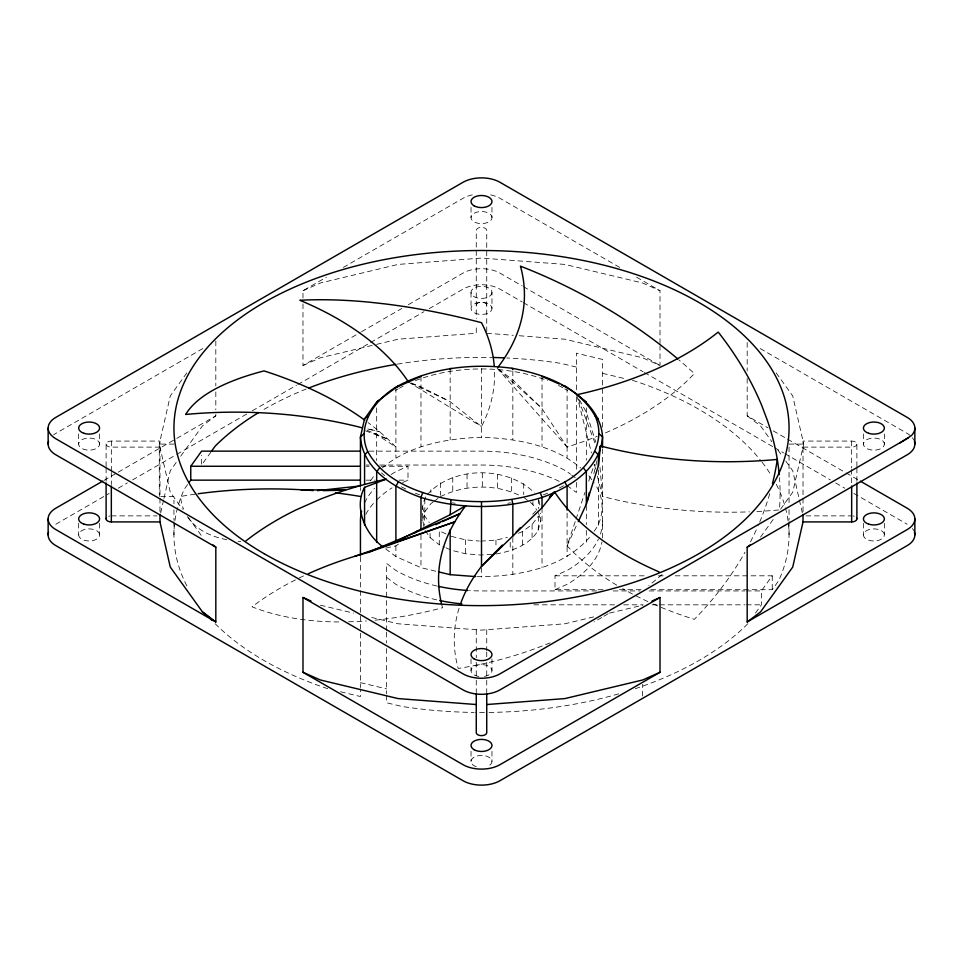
<?xml version="1.0" encoding="UTF-8"?>
<svg xmlns="http://www.w3.org/2000/svg" width="963" height="963" viewBox="0 0 963 963"><rect width="100%" height="100%" fill="white"/><g stroke="black" fill="none" stroke-linecap="round" stroke-linejoin="round"><path stroke-width="0.72" stroke-dasharray="4.82 3.61" d="M642.598 696.032L642.706 684.344M160.652 512.966L163.638 499.869M163.963 498.413L170.27 470.751L177.228 461.048M594.111 531.251C604.415 518.214 604.68 497.654 594.978 484.245M776.202 372.91L792.73 395.949L803.708 444.099L792.73 492.249L780.548 509.222M593.846 473.652L597 460.543M423.816 526.448C421.95 516.409 420.819 504.468 426.573 495.56M422.613 520.562L424.827 511.786L424.827 497.895M495.957 554.002C512.015 551.161 529.494 545.166 538.173 530.288L538.799 513.893M538.173 530.288L540.387 521.513L540.387 513.171M616.741 585.167A315.828 182.344 0 0 1 567.099 545.877L575.561 520.55M576.03 519.153L584.974 492.418M588.73 481.163L594.376 464.274M567.099 545.877L577.644 523.017M750.514 541.892L756.244 530.011A357.682 293.017 -10.2 0 0 757.472 527.255M186.798 372.91L170.27 395.949L159.292 444.099L159.292 496.463M180.719 456.197L202.459 425.887L215.82 415.835L215.82 411.345M187.592 484.558L184.427 488.975A307.546 177.565 0 0 0 188.158 588.273M210.921 452.056L201.604 465.033L201.604 455.318M370.611 480.633L374.065 475.806M477.022 576.693C517.251 576.717 563.644 568.519 590.656 536.066M760.541 537.113L774.457 517.709M755.461 613.082L761.396 604.824L761.396 590.933L772.242 575.814L673.354 575.814M650.892 589.705L772.242 589.705L778.573 580.882A307.546 177.565 0 0 0 776.142 484.04M427.44 494.404C453.525 465.707 507.296 465.936 534.525 492.912M424.827 511.786L430.906 503.625L433.29 501.892M518.455 533.285L522.56 531.516L532.094 524.546L538.173 516.397M532.647 514.242L535.777 511.052M382.323 467.946C409.636 444.87 446.76 438.514 481.5 437.25C516.24 438.514 553.364 444.87 580.677 467.946M434.482 501.013L438.057 498.401M386.019 548.019A310.519 179.274 0 0 1 395.901 545.877L400.789 542.482M202.82 348.546L55.818 433.41A26.17 15.107 0 0 0 53.555 434.903M302.984 298.036L302.984 290.718L326.397 277.2M343.31 267.425L462.986 198.33A26.17 15.107 0 0 1 474.723 194.418M103.944 480.429L116.956 472.917M118.256 472.159L175.495 439.116M176.795 438.37L215.82 415.835M302.984 303.899L302.984 365.519L360.222 332.464M361.522 331.717L401.848 308.437M408.36 304.681L462.986 273.131A26.17 15.107 0 0 1 500.014 273.131L522.127 285.903M55.818 524.245L109.156 493.453M118.256 488.193L127.369 482.932M132.569 479.935L175.495 455.15M176.795 454.392L247.046 413.837M252.246 410.828L296.484 385.296M297.784 384.55L369.335 343.237M370.635 342.491L423.961 311.699M429.173 308.69L462.986 289.165A26.17 15.107 0 0 1 500.014 289.165L522.127 301.925M302.984 290.718L320.402 283.002L398.104 264.416L481.5 258.072L564.896 264.416L642.598 283.002L660.016 290.718L660.016 344.573M302.984 365.519L320.402 357.803L375.076 344.718M402.618 482.535L407.999 480.152L407.999 466.261L395.901 471.617A121.061 69.89 0 0 0 389.594 475.553M602.946 589.705L555.001 589.705L555.001 575.814L567.099 570.457A121.061 69.89 0 0 0 598.432 539.124M555.001 589.705L567.099 584.348A121.061 69.89 0 0 0 601.947 541.94M440.44 496.667C465.237 484.293 496.138 483.703 521.031 496.101M376.521 344.381L398.104 339.217L476.264 333.27L476.264 324.302M593.677 616.898L564.896 623.783L481.5 630.127L398.104 623.783L369.323 616.898M609.507 613.118L642.598 605.197M480.681 541.146L495.957 540.111L507.381 537.474M491.792 554.279L480.681 555.037L465.478 553.749L451.346 550.246M348.618 621.761L355.287 621.616A322.075 186.918 -28.2 0 0 366.494 620.942M106.111 466.537L106.111 444.099A5.236 3.021 0 0 1 111.335 441.078L159.978 441.078L159.978 514.386M856.889 466.537L856.889 444.099A5.236 3.021 0 0 0 851.665 441.078L803.022 441.078L803.022 514.386M173.954 444.099L159.292 444.099L170.27 492.249L182.452 509.222M789.046 444.099L803.708 444.099M159.978 447.121L111.335 447.121A5.236 3.021 0 0 1 106.111 444.099M803.022 447.121L851.665 447.121A5.236 3.021 0 0 0 856.889 444.099M369.238 451.141L481.5 451.141A121.061 69.89 0 0 1 567.099 471.617L570.578 474.241M366.253 465.033L369.238 465.033M379.723 465.033L481.5 465.033A121.061 69.89 0 0 1 559.756 481.608M366.048 466.261L369.046 466.261M381.035 466.261L407.999 466.261M366.048 480.152L375.04 480.152M399.007 480.152L407.999 480.152M160.761 496.463L173.954 496.463L173.954 503.854M111.335 515.879L157.041 515.879M805.959 515.879L851.665 515.879M555.001 575.814L646.39 575.814M658.379 575.814L665.866 575.814M619.426 589.705L641.9 589.705M596.747 590.933L481.5 590.933A121.061 69.89 0 0 1 469.463 590.584M613.214 590.933L640.154 590.933M649.134 590.933L744.929 590.933M746.433 590.933L761.396 590.933M533.887 604.824L614.707 604.824M623.699 604.824L643.152 604.824M652.132 604.824L658.114 604.824M659.619 604.824L744.929 604.824M746.433 604.824L761.396 604.824M486.736 333.27L513.279 335.293M519.177 335.738L564.896 339.217L642.598 357.803L660.016 365.519L660.016 346.066M451.346 536.355L465.478 539.858L479.297 541.025M367.77 428.98L379.362 431.58L367.649 428.884M576.38 367.072L561.104 363.412A307.546 177.565 0 0 0 506.743 357.971M602.561 373.331L626.744 379.109M632.426 380.481L635.279 381.155A307.546 177.565 0 0 1 761.143 461.024M385.718 548.898L395.901 556.566L420.975 567.676L437.033 571.516M320.402 605.197L353.493 613.118M360.439 682.635L386.62 688.894M340.529 691.759L360.439 696.526L360.439 689.039M365.471 430.81L387.945 439.2L367.132 430.317M411.225 383.057L420.975 386.885L450.166 401.727L481.5 426.573A315.828 182.344 0 0 0 494.428 368.769M445.989 533.911L439.284 530.854L439.284 544.745L444.653 547.189M445.989 547.803L450.01 549.632M411.153 383.238L447.903 400.476M374.8 433.362L395.901 447.037A338.735 195.561 0 0 0 368.071 422.588M619.691 267.425L500.014 198.33A26.17 15.107 0 0 0 488.277 194.418M636.603 277.2L660.016 290.718M760.18 348.546L907.182 433.41A26.17 15.107 0 0 1 911.347 436.54M523.427 286.649L660.016 365.519M747.18 378.435L747.18 415.835L767.993 427.849M773.193 430.858L786.205 438.37M787.505 439.116L844.744 472.159M846.044 472.917L859.056 480.429M523.427 302.683L643.103 371.778M644.403 372.525L773.193 446.88M774.493 447.639L783.605 452.887M784.905 453.645L830.431 479.935M835.631 482.932L844.744 488.193M853.844 493.453L907.182 524.245M408.432 381.962L481.5 426.573M498.377 369.142L512.834 379.904L542.025 408.709L567.099 447.037A315.828 182.344 0 0 0 597.277 436.287M747.18 415.835L760.541 425.887L771.845 441.656M571.745 475.108L575.224 477.732M567.099 485.508L576.38 492.49L576.38 479.056M386.62 577.367L395.901 584.348A121.061 69.89 0 0 0 438.129 600.178M523.716 497.329L532.9 504.443L536.969 510.33M425.225 530.565L430.1 537.631L439.284 544.745M498.268 369.226L539.954 406.555M497.161 368.239L567.099 447.037M777.935 450.142L782.281 456.197M785.772 461.048L792.73 470.751L799.037 498.413M588.935 475.806L594.111 483.041M188.543 517.709L202.459 537.113M422.613 506.67L424.406 515.494L429.281 522.56M579.461 399.765L586.335 412.296L595.748 442.017M578.282 398.911L595.014 443.149M576.717 394.758L591.487 452.875M594.436 464.491L595.543 468.861M597.385 476.119L602.561 496.463A310.375 179.19 0 0 0 749.431 511.847M799.362 499.869L802.348 512.966M538.895 500.266L540.087 506.141M538.594 512.689L540.387 521.513M599.973 467.38L602.561 496.463M884.371 433.916L884.371 444.112A10.473 6.043 0 0 1 868.674 449.348A10.473 6.043 0 0 1 868.674 438.875A10.473 6.043 0 0 1 884.371 444.112M884.371 523.282L884.371 534.934A10.473 6.043 0 0 1 868.674 540.171A10.473 6.043 0 0 1 868.674 529.698A10.473 6.043 0 0 1 884.371 534.934M863.438 433.916L863.438 444.112M863.438 523.282L863.438 534.934M856.889 468.042L856.889 481.5M851.665 441.078L851.665 468.066M851.665 469.499L851.665 484.521M789.046 447.073L789.046 503.661M789.046 509.62L789.046 520.044M789.046 521.525L789.046 534.922M772.242 575.814L772.242 589.705M747.18 342.527L747.18 370.96M602.561 427.199L602.561 359.44L576.38 353.18L576.38 390.966M602.561 448.842L602.561 534.922A121.061 69.89 0 0 1 602.164 540.532M598.432 469.98L598.432 525.232M586.335 407.879L586.335 460.218M586.335 505.635L586.335 524.594M586.335 530.432L586.335 542.097M576.38 396.937L576.38 471.136M567.099 387.523L567.099 457.726M567.099 513.147L567.099 556.566M542.025 376.413L542.025 446.615M542.025 507.766L542.025 567.676M538.594 498.798L538.594 508.524M532.9 501.663L532.9 504.443M532.094 524.546L532.094 538.437M523.716 483.438L523.716 494.549M522.56 531.516L522.56 545.407M512.834 370.924L512.834 439.634M512.834 537.595L512.834 574.658M511.654 477.937L511.654 491.828M510.234 542.386L510.234 550.716M497.522 474.422L497.522 488.313M495.957 540.111L495.957 547.056M491.973 207.37L491.973 217.566A10.473 6.043 0 0 1 476.264 222.802A10.473 6.043 0 0 1 476.264 212.329A10.473 6.043 0 0 1 491.973 217.566M491.973 292.367A10.473 6.043 0 0 1 476.264 297.603A10.473 6.043 0 0 1 476.264 287.13A10.473 6.043 0 0 1 491.973 292.367L491.973 308.401A10.473 6.043 0 0 1 476.264 313.625A10.473 6.043 0 0 1 476.264 303.164A10.473 6.043 0 0 1 491.973 308.401M491.973 658.981L491.973 670.633M491.973 751.26L491.973 761.456M486.736 331.778L486.736 230.386A5.236 3.021 0 0 0 481.5 227.364A5.236 3.021 0 0 0 476.264 230.386L476.264 318.488M486.736 629.73L486.736 650.675M486.736 651.903L486.736 657.813M486.736 662.303L486.736 679.096M486.736 680.251L486.736 692.553M482.319 473.146L482.319 487.037M481.5 368.54L481.5 437.25M481.5 567.689L481.5 577.042M476.264 629.73L476.264 657.813M476.264 662.303L476.264 679.096M476.264 680.251L476.264 692.553M471.027 207.37L471.027 217.566M471.027 292.367L471.027 308.401M471.027 658.981L471.027 670.633M471.027 751.26L471.027 761.456M467.043 474.181L467.043 488.072M465.478 539.858L465.478 553.749M452.766 477.467L452.766 491.359M450.166 369.431L450.166 439.634M440.44 482.776L440.44 495.271M430.906 489.734L430.906 492.514M430.1 533.466L430.1 537.631M424.406 515.494L424.406 525.22M420.975 376.413L420.975 446.615M420.975 534.983L420.975 567.676M395.901 387.523L395.901 457.726M395.901 545.877L395.901 556.566M386.62 630.657L386.62 563.475L395.901 570.457A121.061 69.89 0 0 0 436.648 585.949M386.62 632.161L386.62 643.055M386.62 648.581L386.62 693.829M386.62 695.322L386.62 702.785L401.896 706.445A307.546 177.565 0 0 0 474.109 712.439M376.665 407.879L376.665 460.555M360.439 487.531L360.439 490.504M360.439 556.951L360.439 631.764M360.439 633.257L360.439 687.546M215.82 341.034L215.82 385.91M215.82 391.905L215.82 409.853M173.954 509.776L173.954 520.128M173.954 521.609L173.954 534.922M111.335 441.078L111.335 471.063M111.335 472.496L111.335 484.521M106.111 468.042L106.111 481.5M99.598 433.904L99.598 444.099A10.473 6.043 0 0 1 83.901 449.336A10.473 6.043 0 0 1 83.901 438.863A10.473 6.043 0 0 1 99.598 444.099M99.598 523.27L99.598 534.922A10.473 6.043 0 0 1 83.901 540.159A10.473 6.043 0 0 1 83.901 529.698A10.473 6.043 0 0 1 99.598 534.922M78.665 433.904L78.665 444.099M78.665 523.27L78.665 534.922M653.239 603.994A315.828 182.344 0 0 0 694.347 619.341A357.682 293.017 -10.2 0 0 744.989 552.196M647.906 601.598A315.828 182.344 0 0 1 634.99 595.315M632.474 594.015A315.828 182.344 0 0 1 622.664 588.646M605.498 432.869A315.828 182.344 0 0 0 694.347 373.572A357.682 222.513 26 0 0 678.915 359.897M662.062 574.55A324.29 252.559 -22.4 0 1 648.761 585.552M608.062 613.756A324.29 252.559 -22.4 0 1 603.007 616.765M601.743 617.512A324.29 252.559 -22.4 0 1 594.063 621.857M550.102 642.875A324.29 252.559 -22.4 0 1 458.219 668.442A310.375 179.19 0 0 1 459.219 607.809M747.842 623.711A307.546 177.565 0 0 1 635.279 688.701M618.667 693.854A307.546 177.565 0 0 1 485.93 712.476M484.449 712.476A307.546 177.565 0 0 1 475.59 712.451M327.721 688.701A307.546 177.565 0 0 1 215.158 623.711M264.031 409.371A307.546 177.565 0 0 1 306.09 389.076M397.382 364.134A307.546 177.565 0 0 1 491.864 357.466M762.07 462.216A307.546 177.565 0 0 1 771.279 475.457M375.016 620.196A322.075 186.918 -28.2 0 0 442.559 607.725A310.375 179.19 0 0 1 441.788 604.86M338.832 621.954A322.075 186.918 -28.2 0 1 252.053 606.798A310.519 179.274 0 0 1 297.868 578.667M299.144 578.029A310.519 179.274 0 0 1 304.296 575.561M769.75 493.682A357.682 293.017 -10.2 0 1 758.074 525.87M195.176 494.163A315.828 182.344 0 0 0 180.49 496.463A326.818 116.692 -32.5 0 0 183.572 509.174M240.726 541.543A326.818 116.692 -32.5 0 1 238.078 541.314M226.835 539.701A326.818 116.692 -32.5 0 1 186.942 515.891M476.264 766.692A10.473 6.043 0 0 1 473.483 757.58A10.473 6.043 0 0 1 489.517 757.58A10.473 6.043 0 0 1 486.736 766.692M478.792 676.471A10.473 6.043 0 0 1 472.929 667.166A10.473 6.043 0 0 1 490.071 667.166A10.473 6.043 0 0 1 484.208 676.471M563.572 485.713A117.787 68 0 0 1 557.228 489.023M547.622 493.212A117.787 68 0 0 1 543.313 494.826M510.583 502.842A117.787 68 0 0 1 507.742 503.24M455.258 503.24A117.787 68 0 0 1 452.417 502.842M419.687 494.826A117.787 68 0 0 1 415.378 493.212M405.772 489.023A117.787 68 0 0 1 399.428 485.713M384.634 475.626A117.787 68 0 0 1 381.456 472.833M395.552 390.448A117.787 68 0 0 1 398.213 388.859M399.428 388.173A117.787 68 0 0 1 403.172 386.151M415.378 380.662A117.787 68 0 0 1 547.622 380.662M558.54 385.501A117.787 68 0 0 1 563.572 388.173M564.787 388.859A117.787 68 0 0 1 567.448 390.448M912.394 437.708A26.17 15.107 0 0 1 913.959 440.187M912.394 528.543A26.17 15.107 0 0 1 913.959 531.022M756.954 511.522A310.375 179.19 0 0 0 779.38 509.896A324.29 236.043 26 0 0 779.488 477.648M364.568 502.951A121.061 69.89 0 0 1 374.487 488.361M602.561 521.031A121.061 69.89 0 0 1 599.034 537.775M108.723 516.276A5.236 3.021 0 0 1 109.987 515.975M853.013 515.975A5.236 3.021 0 0 1 854.277 516.276M365.808 514.35A121.061 69.89 0 0 1 374.487 502.253M376.665 499.978A121.061 69.89 0 0 1 392.061 487.832M476.264 305.187A5.236 3.021 0 0 1 481.5 302.165A5.236 3.021 0 0 1 486.736 305.187"/><path stroke-width="1.44" d="M578.269 521.669L586.335 504.179L598.432 465.502L600.491 445.989A310.375 179.19 0 0 0 777.322 459.423A357.682 293.017 -10.2 0 1 772.446 483.739M360.439 486.038L360.439 436.937L364.568 418.857L376.665 401.992L398.213 385.862C432.905 367.336 473.411 363.171 511.979 368.263C543.854 374.174 578.607 386.404 595.266 416.353C607.123 442.836 587.538 469.463 564.787 482.03C530.095 500.555 489.589 504.72 451.021 499.628L450.166 514.724L399.151 540.05M451.021 499.628C419.146 493.73 384.393 481.488 367.734 451.551C355.877 425.068 375.462 398.429 398.213 385.862M803.022 514.447L803.022 521.922L792.73 567.051L760.541 611.914L747.18 621.966L747.18 547.165L750.514 544.649M587.201 501.326L589.296 492.587M599.443 450.359L600.491 445.989L599.552 448.794M422.613 492.839L420.975 497.474L420.975 529.048M382.323 546.346C365.061 533.731 353.662 507.308 364.568 487.326L386.283 479.129A312.939 180.671 0 0 0 319.812 499.4L295.906 509.981A312.939 180.671 0 0 0 245.89 540.929M398.213 482.03L395.901 486.363L395.901 541.411M189.181 482.355L190.758 480.152L190.758 466.261L201.604 451.141L360.258 451.141M211.764 450.865L215.158 446.146A307.546 177.565 0 0 1 258.59 412.597M379.494 467.946L376.665 471.882L376.665 542.097M450.166 369.431L451.021 368.263M460.434 604.15A310.375 179.19 0 0 1 481.5 566.352L542.025 507.766L554.568 491.912A310.375 179.19 0 0 0 659.089 571.89M367.734 451.551L364.568 455.03L364.568 484.389M516.144 532.058L520.297 527.724M549.367 497.341L554.568 491.912L550.391 496.174M502.373 545.082L481.5 566.352L481.5 501.952M363.713 433.952L360.439 436.937C362.786 469.041 393.578 487.663 420.975 497.474C460.242 509.499 502.758 509.499 542.025 497.474C569.422 487.663 600.214 469.041 602.561 436.937C601.249 414.872 584.926 398.538 567.099 387.523L564.787 385.862M364.568 418.857L367.734 416.353M376.665 401.992L379.494 399.946M414.246 533.141L417.918 530.589M899.815 443.04L911.347 435.625A26.17 15.107 0 0 0 907.182 417.388L500.014 182.308A26.17 15.107 0 0 0 462.986 182.308L55.818 417.388A26.17 15.107 0 0 0 55.818 438.755L462.986 673.835A26.17 15.107 0 0 0 500.014 673.835L908.506 437.768M450.166 514.724L465.839 505.635A310.375 179.19 0 0 0 441.439 603.428M102.644 481.175L55.818 508.211A26.17 15.107 0 0 0 55.818 529.59L215.82 621.966L215.82 547.165L212.486 544.649M660.016 597.481L500.014 689.869A26.17 15.107 0 0 1 462.986 689.869L302.984 597.481L302.984 672.282L462.986 764.67A26.17 15.107 0 0 0 500.014 764.67L660.016 672.282L660.016 597.481L651.975 601.044M747.18 547.165L907.182 454.789A26.17 15.107 0 0 0 914.453 441.475M747.18 621.966L907.182 529.59A26.17 15.107 0 0 0 907.182 508.211L860.356 481.175M435.733 524.63L439.778 522.801M442.474 521.585L459.989 513.664L368.022 552.497A310.519 179.274 0 0 0 308.232 573.755M660.016 672.282L642.754 679.962L564.896 698.584L486.736 704.531M395.901 387.523L420.975 376.413M368.022 552.497L454.825 521.838L354.528 556.385M317.405 490.636L358.693 486.122M323.291 490.649L345.368 490.179L300.841 489.746M190.758 466.261L360.054 466.261M190.758 480.152L360.054 480.152M106.279 518.118A5.236 3.021 0 0 0 111.335 521.922L159.978 521.922L170.27 567.051L202.459 611.914L213.136 620.413M803.022 521.922L851.665 521.922A5.236 3.021 0 0 0 856.721 518.118M438.49 571.866L450.166 574.658L475.529 576.584M476.264 704.531L398.104 698.584L320.402 679.998L302.984 672.282M542.025 376.413L559.178 384.008M561.826 385.188L567.099 387.523M302.984 597.481L311.025 601.044M215.82 547.165L55.818 454.789A26.17 15.107 0 0 1 48.547 441.475M583.506 399.946L586.335 401.992M202.459 611.914L215.82 621.966M595.266 416.353L598.432 418.857M599.287 433.952L602.561 436.937L602.561 447.362M595.266 451.551L598.432 455.03L598.432 465.502M511.979 368.263L512.834 369.431M583.506 467.946L586.335 471.882L586.335 504.179M564.787 482.03L567.099 486.363L567.099 510.173M540.387 492.839L542.025 497.474L542.025 507.766M511.979 499.628L512.834 504.456L512.834 536.102M914.85 428.078L914.85 444.099M914.85 518.901L914.85 534.922M856.889 482.993L856.889 518.901M851.665 486.014L851.665 521.922M486.736 693.709L486.736 732.614A5.236 3.021 0 0 1 481.5 735.636A5.236 3.021 0 0 1 476.264 732.614L476.264 693.709M450.166 529.71L450.166 574.658M364.568 487.326L364.568 525.232M360.439 555.88L360.439 521.031A121.061 69.89 0 0 1 361.643 511.209M159.978 514.447L159.978 521.922M111.335 486.014L111.335 521.922M106.111 482.993L106.111 518.901M48.15 428.078L48.15 444.099M48.15 518.901L48.15 534.922M362.509 427.897A310.375 179.19 0 0 0 185.678 414.451A449.793 125.467 8.4 0 1 264.031 370.899A338.735 195.561 0 0 1 364.833 420.205M498.04 367.108A310.375 179.19 0 0 0 520.441 266.149A357.682 222.513 26 0 1 598.769 303.682L613.636 312.554A357.682 222.513 26 0 1 677.856 359.006M48.547 532.298A26.17 15.107 0 0 0 55.818 545.612L462.986 780.692A26.17 15.107 0 0 0 500.014 780.692L907.182 545.612A26.17 15.107 0 0 0 914.453 532.298M198.125 493.754A315.828 182.344 0 0 1 313.192 490.576M335.389 492.803A315.828 182.344 0 0 1 360.439 496.463M408.432 381.962A310.375 179.19 0 0 0 299.866 300.275A357.682 142.993 20.1 0 1 370.153 302.262L385.344 303.947A357.682 142.993 20.1 0 1 481.5 322.677A315.828 182.344 0 0 1 494.224 365.844M576.717 394.758A310.375 179.19 0 0 0 718.217 332.079A324.29 236.043 26 0 1 761.649 405.267L767.367 420.374A324.29 236.043 26 0 1 779.248 474.675M211.896 620.365A307.546 177.565 0 0 1 209.778 618.102M308.93 387.957A307.546 177.565 0 0 1 395.877 364.387M493.345 357.502A307.546 177.565 0 0 1 503.769 357.839M467.958 590.488A121.061 69.89 0 0 1 438.129 586.286M461.951 603.897A121.061 69.89 0 0 1 439.622 600.503M474.097 205.817A10.473 6.043 0 0 0 491.612 203.109A10.473 6.043 0 0 0 478.792 195.706A10.473 6.043 0 0 0 474.097 205.817M264.031 553.629A307.546 177.565 0 0 0 778.573 474.025A307.546 177.565 0 0 0 401.896 256.555A307.546 177.565 0 0 0 264.031 553.629M474.097 749.708A10.473 6.043 0 0 0 491.612 746.999A10.473 6.043 0 0 0 478.792 739.596A10.473 6.043 0 0 0 474.097 749.708M83.901 524.137A10.473 6.043 0 0 0 99.598 518.901A10.473 6.043 0 0 0 83.901 513.664A10.473 6.043 0 0 0 83.901 524.137M474.097 658.873A10.473 6.043 0 0 0 491.612 656.164A10.473 6.043 0 0 0 478.792 648.761A10.473 6.043 0 0 0 474.097 658.873M868.674 433.314A10.473 6.043 0 0 0 884.371 428.078A10.473 6.043 0 0 0 868.674 422.841A10.473 6.043 0 0 0 868.674 433.314M868.674 524.149A10.473 6.043 0 0 0 884.371 518.913A10.473 6.043 0 0 0 868.674 513.676A10.473 6.043 0 0 0 868.674 524.149M83.901 433.302A10.473 6.043 0 0 0 99.598 428.078A10.473 6.043 0 0 0 83.901 422.841A10.473 6.043 0 0 0 83.901 433.302"/></g></svg>
